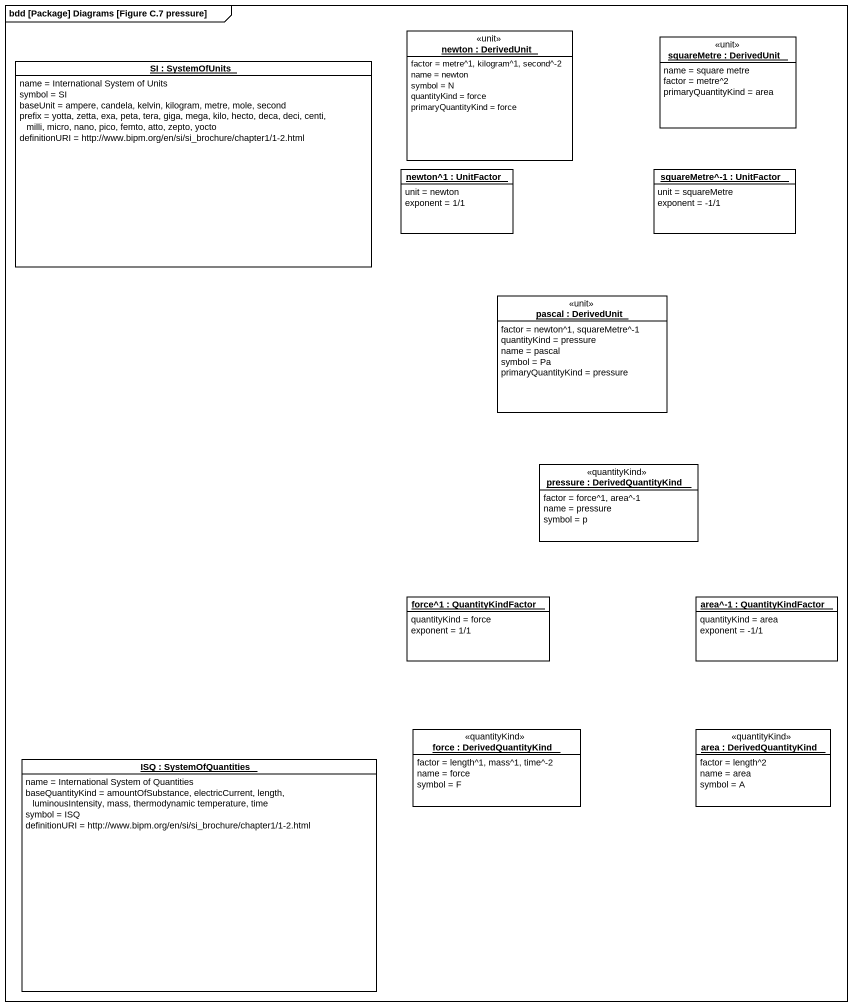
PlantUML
@startuml
mainframe bdd [Package] Diagrams [Figure C.7 pressure]
hide circle
hide empty members
object "SI : SystemOfUnits" as SI #FFFFFF {
  name = International System of Units
  symbol = SI
  baseUnit = ampere, candela, kelvin, kilogram, metre, mole, second
  prefix = yotta, zetta, exa, peta, tera, giga, mega, kilo, hecto, deca, deci, centi, milli, micro, nano, pico, femto, atto, zepto, yocto
  definitionURI = http://www.bipm.org/en/si/si_brochure/chapter1/1-2.html
}
object "newton : DerivedUnit" as newton <<unit>> #FFFFFF {
  factor = metre^1, kilogram^1, second^-2
  name = newton
  symbol = N
  quantityKind = force
  primaryQuantityKind = force
}
object "squareMetre : DerivedUnit" as squareMetre <<unit>> #FFFFFF {
  name = square metre
  factor = metre^2
  primaryQuantityKind = area
}
object "newton^1 : UnitFactor" as newton_1 #FFFFFF {
  unit = newton
  exponent = 1/1
}
object "squareMetre^-1 : UnitFactor" as squareMetre_1 #FFFFFF {
  unit = squareMetre
  exponent = -1/1
}
object "pascal : DerivedUnit" as pascal <<unit>> #FFFFFF {
  factor = newton^1, squareMetre^-1
  quantityKind = pressure
  name = pascal
  symbol = Pa
  primaryQuantityKind = pressure
}
object "pressure : DerivedQuantityKind" as pressure <<quantityKind>> #FFFFFF {
  factor = force^1, area^-1
  name = pressure
  symbol = p
}
object "force^1 : QuantityKindFactor" as force_1 #FFFFFF {
  quantityKind = force
  exponent = 1/1
}
object "area^-1 : QuantityKindFactor" as area_1 #FFFFFF {
  quantityKind = area
  exponent = -1/1
}
object "ISQ : SystemOfQuantities" as ISQ #FFFFFF {
  name = International System of Quantities
  baseQuantityKind = amountOfSubstance, electricCurrent, length, luminousIntensity, mass, thermodynamic temperature, time
  symbol = ISQ
  definitionURI = http://www.bipm.org/en/si/si_brochure/chapter1/1-2.html
}
object "force : DerivedQuantityKind" as force <<quantityKind>> #FFFFFF {
  factor = length^1, mass^1, time^-2
  name = force
  symbol = F
}
object "area : DerivedQuantityKind" as area <<quantityKind>> #FFFFFF {
  factor = length^2
  name = area
  symbol = A
}
@enduml
